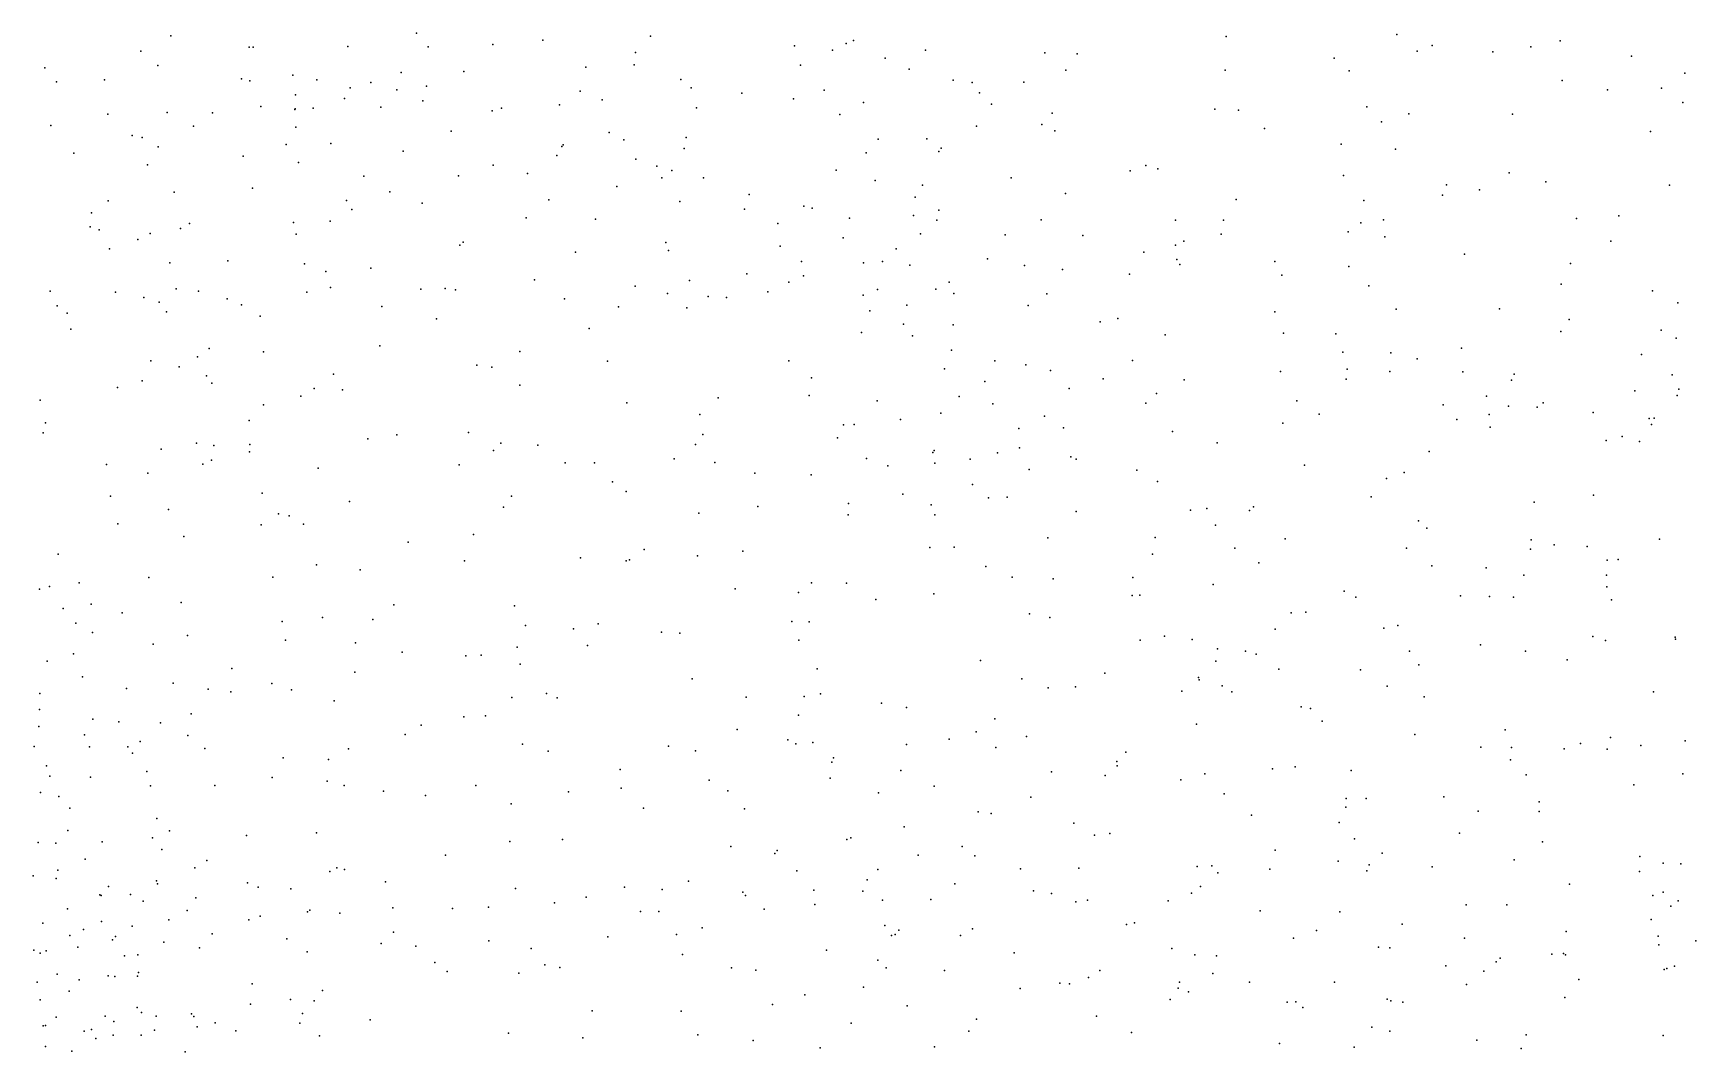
# Model space of a CAD drawing. Header units: metres. Extents: x -25 to 25, y -27.7 to 27.8.
# Drawn here: x 2.33 to 3.742, y -0.855 to 0.011 of the extents above; entities that cross this region are included whole.
import ezdxf

# ---------------------------------------------------------------- set-up
doc = ezdxf.new("R2010")
doc.units = ezdxf.units.M

msp = doc.modelspace()

# ---------------------------------------------------------------- linework, layer by layer
for p in [(2.4468, 0.0085, -14.0695), (2.6555, 0.0108, -13.6504), (2.7202, 0.0012, 17.124), (2.7627, 0.0048, -13.7567), (2.8541, 0.0084, -13.8262), (2.9765, 0.0001, -13.8866), (3.0203, 0.0021, -9.64), (3.0265, 0.0046, -3.6875), (3.3431, 0.008, -8.8571), (3.488, 0.0098, 19.2892), (3.5181, 0.0003, -13.9933), (3.6268, 0.0044, -8.995), (2.4214, -0.0045, 12.6945), (2.5134, -0.001, -3.1264), (2.5167, -0.0011, -8.7613), (2.597, -0.0004, 19.5672), (2.6652, -0.0008, 19.4776), (2.8415, -0.0056, 12.6457), (3.0087, -0.0036, -8.7527), (3.0536, -0.0104, 16.3805), (3.0877, -0.0035, -13.9246), (3.1892, -0.0059, -3.7918), (3.2165, -0.0067, -13.946), (3.435, -0.0103, -8.8935), (3.5053, -0.0043, -9.8398), (3.5696, -0.0049, -25.3224), (3.6019, -0.0007, -14.0065), (3.6873, -0.0088, 19.3496), (2.3398, -0.0185, 19.6554), (2.4358, -0.0167, 19.6403), (2.5069, -0.0279, 19.7836), (2.5505, -0.0248, 19.7032), (2.6423, -0.0225, -18.586), (2.6955, -0.0216, 19.5801), (2.7992, -0.018, 19.3894), (2.8402, -0.0161, -17.4319), (2.9816, -0.0162, -17.6617), (3.0738, -0.0197, -8.7789), (3.2069, -0.0207, 17.0361), (3.3424, -0.0205, 19.2912), (3.4476, -0.0211, 26.0196), (3.7327, -0.023, -6.7461), (2.3497, -0.0305, -8.6881), (2.3905, -0.0289, 19.7223), (2.514, -0.0296, 17.2468), (2.5526, -0.0415, -13.4894), (2.5709, -0.0287, -9.0798), (2.5992, -0.0355, 19.8324), (2.6167, -0.031, 17.1742), (2.6388, -0.0372, 19.7277), (2.664, -0.0341, -17.2981), (2.7945, -0.0384, -8.7292), (2.88, -0.0284, -19.0183), (2.8888, -0.0356, 19.3564), (2.9317, -0.0401, -13.8403), (3.0017, -0.0375, 15.3909), (3.1112, -0.0292, -17.8913), (3.1274, -0.031, -6.11), (3.1337, -0.0397, 14.3892), (3.1713, -0.0309, -5.5668), (3.6284, -0.0294, -13.8299), (3.6671, -0.0373, -14.0025), (3.7128, -0.0358, 17.2136), (2.4437, -0.0564, 19.8942), (2.5233, -0.0513, 19.981), (2.552, -0.054, 25.5049), (2.5524, -0.0535, 8.7743), (2.5677, -0.0528, 20.0523), (2.5942, -0.0447, -18.9668), (2.625, -0.052, 19.9513), (2.6608, -0.0466, -8.7399), (2.7198, -0.055, 19.8715), (2.7275, -0.0529, 19.7397), (2.7769, -0.0499, -18.7739), (2.813, -0.0459, 17.0826), (2.8933, -0.0526, -8.738), (2.9756, -0.045, 18.6075), (3.0352, -0.0481, -13.8885), (3.1438, -0.0494, -7.8012), (3.3334, -0.0536, -8.1893), (3.3536, -0.0546, -13.9549), (3.4626, -0.0517, -9.8109), (3.7309, -0.0479, -9.0524), (2.3448, -0.0677, -8.8248), (2.3933, -0.058, 25.4763), (2.4659, -0.0681, 12.3089), (2.4822, -0.0569, 7.9712), (2.5528, -0.069, -8.7696), (3.0151, -0.0582, 19.3272), (3.131, -0.0682, -8.8027), (3.1866, -0.0667, 25.7088), (3.1953, -0.0571, 12.4368), (3.3757, -0.0702, 17.0767), (3.4752, -0.0646, 17.1094), (3.4983, -0.0577, -8.9309), (3.5863, -0.0579, 17.1516), (2.4138, -0.0761, 17.3377), (2.4223, -0.0779, 20.0203), (2.5446, -0.0837, 8.9545), (2.5828, -0.083, 8.5773), (2.6848, -0.0723, 20.0337), (2.7799, -0.084, 20.0032), (2.8191, -0.0736, -13.7374), (2.8316, -0.0797, -3.6043), (2.8844, -0.0779, -13.7883), (3.0476, -0.0793, 25.5603), (3.089, -0.079, -19.0583), (3.1977, -0.072, 19.287), (3.4407, -0.0835, -8.8996), (3.7036, -0.0728, -21.4862), (2.3643, -0.091, -13.3575), (2.4361, -0.0858, -8.8068), (2.5082, -0.0937, 20.1623), (2.6442, -0.0894, -3.162), (2.7745, -0.093, 25.4351), (2.7789, -0.0853, 12.3735), (2.8417, -0.0961, 18.6907), (2.8829, -0.0871, 19.4343), (3.0375, -0.0908, 15.2233), (3.0991, -0.0896, 16.229), (3.1012, -0.0869, -13.9257), (3.4871, -0.0876, -9.3052), (2.4269, -0.1011, 20.1285), (2.5552, -0.099, 8.1618), (2.6107, -0.1106, 20.223), (2.691, -0.1104, 17.127), (2.7206, -0.1013, 20.1345), (2.7497, -0.1084, -13.6337), (2.8597, -0.1021, 19.76), (2.8637, -0.1119, 19.8942), (2.8724, -0.1059, 19.6536), (2.8993, -0.112, 17.041), (3.012, -0.1054, -8.7652), (3.1606, -0.112, -13.9111), (3.2615, -0.1061, -13.9308), (3.2748, -0.1016, -8.8403), (3.285, -0.1045, 19.3021), (3.4428, -0.11, -13.9548), (3.5836, -0.1079, -8.9804), (2.4496, -0.1242, -19.155), (2.516, -0.1209, 16.9458), (2.6329, -0.1238, -8.7657), (2.8257, -0.1194, -8.743), (2.9379, -0.1262, 19.5219), (3.0449, -0.1143, 17.0074), (3.0853, -0.1184, 14.7545), (3.2066, -0.1253, -8.8201), (3.527, -0.1267, -4.0991), (3.5304, -0.1181, -8.3615), (3.5584, -0.1221, -13.9678), (3.6147, -0.1153, -4.2265), (3.7196, -0.1182, -4.7243), (2.3935, -0.1317, -19.7565), (2.596, -0.1312, -13.4625), (2.6006, -0.139, 20.3177), (2.6601, -0.1337, -13.514), (2.7678, -0.1307, 20.2005), (2.879, -0.1321, 19.9788), (2.9341, -0.1388, 19.8278), (2.9845, -0.136, -13.8142), (2.9916, -0.1377, 19.453), (3.0791, -0.1285, 15.79), (3.099, -0.1395, 19.3869), (3.3515, -0.1305, -8.8652), (3.46, -0.1312, 13.9489), (2.3782, -0.1536, -13.3124), (2.3793, -0.1417, 20.2494), (2.4551, -0.155, 9.1817), (2.4627, -0.1509, -8.816), (2.5509, -0.15, -13.4118), (2.5822, -0.1489, -3.495), (2.7485, -0.1461, 20.2871), (2.8074, -0.1471, -13.653), (2.9622, -0.1508, 16.558), (3.0232, -0.1463, 12.7526), (3.0777, -0.1439, -13.8558), (3.0975, -0.148, 14.5622), (3.1859, -0.1478, 18.6279), (3.3001, -0.1481, -7.9073), (3.3409, -0.1479, 18.608), (3.4574, -0.1503, 17.0833), (3.4768, -0.1478, -8.9224), (3.6406, -0.1466, -6.6766), (3.6767, -0.1442, 17.146), (2.3858, -0.1561, 25.2602), (2.4186, -0.1643, 17.3238), (2.4292, -0.1594, 20.3404), (2.5532, -0.16, 18.9014), (2.6922, -0.1692, 18.8076), (2.695, -0.1668, -8.7632), (2.8671, -0.1669, -14.0234), (3.0178, -0.163, 19.5631), (3.0834, -0.1595, 15.0122), (3.1553, -0.1604, -3.1281), (3.2214, -0.1611, -13.9098), (3.3002, -0.1693, 17.0272), (3.3072, -0.1659, -7.4923), (3.339, -0.16, -3.0343), (3.4467, -0.1579, -6.8098), (3.4778, -0.1623, 19.2961), (3.6699, -0.1658, -4.379), (2.3947, -0.1723, 12.7885), (2.4951, -0.1826, 17.2585), (2.7906, -0.1753, 16.7222), (2.8694, -0.1739, -13.6924), (2.9643, -0.1701, 20.0082), (2.9825, -0.1832, -8.7677), (3.0513, -0.1832, 12.3963), (3.0628, -0.1725, -8.7927), (3.1404, -0.1808, -6.3494), (3.2732, -0.1753, -8.847), (3.3013, -0.1813, 12.507), (3.3845, -0.1832, 19.311), (3.5456, -0.1768, -8.9667), (2.446, -0.1842, -19.4397), (2.5604, -0.185, 20.4543), (2.5783, -0.1917, 8.4442), (2.6167, -0.1887, 17.1667), (2.9359, -0.1935, 17.0302), (2.9842, -0.1954, 18.7101), (3.035, -0.1843, 19.719), (3.0744, -0.1862, -9.6176), (3.1718, -0.1866, 17.0039), (3.2041, -0.1898, 12.6688), (3.2611, -0.1939, 14.1386), (3.3037, -0.1857, -9.7451), (3.3904, -0.1947, -13.9317), (3.4474, -0.1875, -4.8739), (3.6357, -0.1849, -2.9063), (2.3444, -0.2083, 17.0381), (2.3998, -0.2091, -18.1429), (2.4512, -0.2064, -17.5336), (2.4702, -0.2084, 9.0324), (2.5622, -0.2091, -13.3745), (2.5824, -0.2052, -8.7997), (2.6591, -0.2066, 12.783), (2.6797, -0.206, 20.4501), (2.6885, -0.2072, 25.2754), (2.7557, -0.1987, -13.5512), (2.8411, -0.2041, 25.3258), (2.8685, -0.2102, 12.4465), (2.8874, -0.1993, -3.1807), (2.9538, -0.2088, 20.1988), (2.9717, -0.2008, -13.7634), (3.0347, -0.2117, -13.8029), (3.047, -0.2068, 19.8543), (3.0966, -0.2065, -5.6653), (3.1078, -0.2006, 19.4688), (3.1118, -0.2102, 16.0893), (3.1908, -0.2107, -8.8249), (3.4642, -0.2039, -10.0083), (3.6277, -0.2023, -9.0218), (3.7053, -0.2079, -9.0587), (2.3503, -0.2208, -13.2628), (2.4237, -0.2138, -8.8359), (2.4369, -0.2177, 20.48), (2.4946, -0.2147, -8.819), (2.5069, -0.2199, -13.3317), (2.6259, -0.2213, 20.5186), (2.7811, -0.2149, 20.4361), (2.8269, -0.2215, -13.6112), (2.8851, -0.2225, 12.8135), (2.9033, -0.2129, 20.2886), (2.9187, -0.2138, -3.7038), (3.0405, -0.225, 20.0245), (3.072, -0.2202, 16.3476), (3.1751, -0.2205, -18.3348), (3.3846, -0.2258, -8.8936), (3.4876, -0.2237, -7.291), (3.5753, -0.2234, -8.1266), (3.7268, -0.2183, 17.1317), (2.3586, -0.2269, 17.3879), (2.443, -0.226, -3.5147), (2.5226, -0.2295, 25.1844), (2.6723, -0.2317, -8.7872), (3.0691, -0.2365, 17.0056), (3.1114, -0.2368, 19.6672), (3.2361, -0.2343, -13.8853), (3.251, -0.2315, -5.2033), (3.6346, -0.2325, -8.9546), (2.3618, -0.2407, 7.8796), (2.8021, -0.2401, -8.7715), (3.0335, -0.2434, 20.1291), (3.0768, -0.2463, -8.81), (3.2912, -0.2455, 19.3702), (3.3919, -0.2439, -13.958), (3.4364, -0.2446, -7.6542), (3.6275, -0.2427, -6.8936), (3.7127, -0.2414, 14.0261), (3.7255, -0.2482, 19.3451), (2.4297, -0.2674, 20.5552), (2.4694, -0.2641, -13.2868), (2.4793, -0.257, -17.2328), (2.5254, -0.2598, -14.1046), (2.6244, -0.2548, -3.173), (2.7432, -0.2597, -13.4868), (2.8178, -0.2678, 20.5012), (2.9717, -0.2676, -13.7163), (3.1099, -0.2585, -13.8188), (3.1466, -0.2676, 25.518), (3.2637, -0.2673, 17.0111), (3.4422, -0.2601, -8.9287), (3.483, -0.2606, 17.0696), (3.5053, -0.2658, -8.9654), (3.543, -0.2568, -4.1801), (3.6959, -0.2621, -4.8161), (2.4539, -0.2726, 17.3062), (2.4771, -0.2803, 8.8514), (2.585, -0.2788, 20.5973), (2.7066, -0.2713, 17.1292), (2.7194, -0.2728, -9.1638), (2.9909, -0.2819, -17.2857), (3.104, -0.2742, 19.9738), (3.1729, -0.2708, -18.656), (3.1938, -0.2756, 19.5805), (3.3892, -0.2767, 17.0361), (3.4458, -0.2745, -3.0118), (3.4821, -0.2766, -9.7349), (3.5443, -0.2769, -13.9218), (3.5878, -0.2787, 25.9565), (3.7219, -0.2795, -7.0463), (2.4016, -0.2901, 24.978), (2.4225, -0.2846, -18.4185), (2.4815, -0.2866, -8.833), (2.5686, -0.291, -13.3149), (2.5925, -0.2922, -8.8127), (2.7432, -0.2881, 12.5247), (3.1382, -0.2851, 19.835), (3.2097, -0.291, -6.5177), (3.2387, -0.2828, 19.4932), (3.2839, -0.2953, -13.8742), (3.3074, -0.2837, 13.9946), (3.445, -0.2832, 19.3357), (3.5855, -0.2839, -6.6051), (3.6902, -0.293, -21.2051), (3.7277, -0.2917, -5.0863), (2.3357, -0.3008, -8.6904), (2.5254, -0.305, 17.2492), (2.5572, -0.2976, 12.4936), (2.8341, -0.3033, -13.5522), (2.9117, -0.2989, 20.4469), (2.9889, -0.297, 16.4738), (3.0468, -0.3015, 20.2629), (3.1163, -0.2978, 14.3363), (3.145, -0.3041, 17.0035), (3.275, -0.3034, -8.8722), (3.4031, -0.3016, -13.9025), (3.5274, -0.3049, 19.3276), (3.5643, -0.2976, -7.814), (3.5829, -0.306, -7.472), (3.6072, -0.3068, -10.6326), (3.6125, -0.3033, -13.9195), (3.7261, -0.2969, -6.248), (2.3404, -0.3203, -13.1963), (2.5132, -0.3181, 8.6159), (2.896, -0.3131, -9.3888), (3.0182, -0.3219, -3.1714), (3.0271, -0.3217, 15.3181), (3.0666, -0.3173, 12.5257), (3.1009, -0.312, 20.1466), (3.1889, -0.3144, 19.761), (3.2049, -0.3243, -13.834), (3.3912, -0.3206, 25.7671), (3.422, -0.3127, -9.7636), (3.5392, -0.3173, 18.7461), (3.5666, -0.3132, -9.018), (3.5673, -0.3239, -4.7473), (3.6548, -0.3115, -13.9701), (3.7025, -0.3164, -13.9143), (3.7045, -0.3215, -9.6757), (3.7068, -0.3161, -9.09), (2.3382, -0.3286, -8.8726), (2.4686, -0.3376, -18.8465), (2.5138, -0.3387, 8.3958), (2.6142, -0.3339, 17.1912), (2.6388, -0.3304, -13.3403), (2.6995, -0.3283, -8.8056), (2.7271, -0.3374, 16.7315), (2.8925, -0.3385, 20.5294), (2.8987, -0.3302, -8.8027), (3.0129, -0.333, -13.7029), (3.167, -0.325, 19.9315), (3.2975, -0.3276, -18.9141), (3.3354, -0.3371, 19.4307), (3.666, -0.3352, -4.5611), (3.6796, -0.3319, 19.3326), (3.6941, -0.3361, 17.1025), (2.4385, -0.3425, -8.8512), (2.4814, -0.3519, -13.2402), (2.4833, -0.3394, -3.1483), (2.5135, -0.3448, 16.8915), (2.7209, -0.3437, 20.6426), (2.7585, -0.3392, -17.176), (2.8743, -0.3507, 12.9017), (3.0376, -0.3504, 20.3692), (3.094, -0.3453, 14.5141), (3.095, -0.3436, -13.7581), (3.1258, -0.3511, -5.4996), (3.1488, -0.3457, -3.8842), (3.1675, -0.3414, 12.6691), (3.2112, -0.3491, -9.6171), (3.2157, -0.351, -8.8556), (3.5156, -0.3445, -9.2715), (2.392, -0.3555, 17.3687), (2.4271, -0.363, 8.0454), (2.474, -0.3554, -3.6144), (2.5718, -0.3586, 12.898), (2.6918, -0.3558, -3.6697), (2.7816, -0.3542, -3.1842), (2.8065, -0.3542, 17.0954), (2.9089, -0.3538, -13.5889), (2.9428, -0.3629, 25.2973), (2.9907, -0.3643, 20.4599), (3.0559, -0.3567, 15.764), (3.0958, -0.3545, 16.0081), (3.1758, -0.3597, 20.0407), (3.2674, -0.3604, 17.0118), (3.4097, -0.3561, 19.3843), (3.4942, -0.3623, -13.8925), (2.5244, -0.38, -19.7424), (2.822, -0.3702, 20.6163), (2.8335, -0.3784, -13.4827), (3.0686, -0.3809, 16.278), (3.1278, -0.3725, 20.2122), (3.2848, -0.3699, 19.6093), (3.4792, -0.3675, -8.9796), (2.3956, -0.3825, 19.3345), (2.4448, -0.3939, 12.5385), (2.5986, -0.3869, -13.2698), (2.7292, -0.3918, -13.3628), (2.7362, -0.3824, 17.1339), (2.9453, -0.3914, -8.8161), (3.0225, -0.3888, -8.8264), (3.0925, -0.3899, 14.8505), (3.1414, -0.384, -14.0433), (3.1572, -0.3832, -3.146), (3.3129, -0.3943, -18.5589), (3.3266, -0.3929, -4.0078), (3.3629, -0.3946, 18.783), (3.3664, -0.3916, -13.8515), (3.4662, -0.383, -17.7693), (3.6048, -0.3875, -13.8853), (3.6552, -0.3815, -9.0844), (2.4018, -0.406, -8.8754), (2.5234, -0.4069, -8.8474), (2.5382, -0.3974, -13.2291), (2.5472, -0.3993, 19.1664), (2.5594, -0.4063, -19.2039), (2.8953, -0.3969, -13.5334), (3.0222, -0.3983, -13.6551), (3.0958, -0.3984, -13.714), (3.2157, -0.3956, 19.9698), (3.3341, -0.4071, -6.659), (3.5065, -0.4035, 19.376), (2.4579, -0.4167, -13.1762), (2.6483, -0.4215, 20.7261), (2.7039, -0.4151, -8.8245), (3.1917, -0.418, -13.7706), (3.2829, -0.4176, 19.7421), (3.3933, -0.4187, 17.0381), (3.5136, -0.4097, -4.237), (3.6022, -0.4196, -19.2045), (3.7113, -0.4191, 18.8833), (2.3512, -0.4319, 17.4057), (2.6963, -0.4373, -13.2838), (2.7947, -0.4348, 20.6939), (2.8335, -0.4373, -14.0993), (2.8364, -0.4365, -8.8268), (2.8487, -0.4279, -13.4344), (2.8942, -0.4332, 20.6126), (2.9326, -0.4292, -3.8055), (3.0914, -0.4262, 25.4411), (3.1122, -0.4259, 17.0271), (3.2806, -0.4319, -13.7904), (3.3504, -0.4266, 19.5493), (3.4964, -0.4268, -10.4612), (3.6016, -0.4274, 14.0058), (3.6217, -0.4239, 25.8345), (3.6499, -0.4253, -4.7736), (3.6669, -0.4369, -6.3488), (3.6761, -0.4363, -8.9905), (2.4282, -0.4515, 17.3658), (2.5335, -0.4512, -13.1775), (2.5705, -0.4409, 20.7577), (2.6075, -0.445, -8.8931), (3.1391, -0.4423, 20.3016), (3.1615, -0.4513, 18.8321), (3.264, -0.4517, -8.911), (3.3709, -0.4391, -8.9539), (3.5177, -0.4418, 17.07), (3.564, -0.4433, -13.8388), (3.5959, -0.4495, 22.1656), (3.6662, -0.4495, -10.7801), (2.3353, -0.4616, -3.069), (2.3436, -0.4592, -3.6668), (2.3689, -0.456, 19.4818), (2.9261, -0.4611, 12.7935), (2.9799, -0.4644, -5.9312), (2.9909, -0.4562, 16.389), (3.0208, -0.4563, -6.2392), (3.0947, -0.4656, -8.8702), (3.1963, -0.4526, -8.8842), (3.3321, -0.4574, 19.6606), (3.4435, -0.4633, -18.3776), (3.6666, -0.4596, -9.1345), (2.3552, -0.4779, -8.8857), (2.3791, -0.4743, 8.6497), (2.4555, -0.4729, -8.8842), (2.6362, -0.4749, -13.2033), (2.7386, -0.4756, 20.7486), (3.0457, -0.4704, -13.6011), (3.2632, -0.4669, 19.9955), (3.2699, -0.4665, 25.5749), (3.4533, -0.4683, 19.4705), (3.5423, -0.4673, 18.8761), (3.5667, -0.4677, -3.0135), (3.5873, -0.4684, -9.0884), (3.6703, -0.4705, -13.821), (2.3662, -0.4904, 8.3934), (2.4053, -0.4817, -8.6984), (2.5413, -0.4891, -18.9827), (2.5757, -0.4857, -14.1654), (2.6182, -0.4873, -3.1457), (2.748, -0.4925, 17.1549), (2.8097, -0.491, 12.9217), (2.9743, -0.489, 15.3536), (2.9889, -0.4892, -13.5346), (3.1761, -0.4825, -13.7009), (3.1934, -0.4855, -9.491), (3.3984, -0.4815, -9.9673), (3.4107, -0.4811, -10.2152), (3.4889, -0.4924, -18.8974), (2.3803, -0.4982, 24.8115), (2.4317, -0.5082, 12.9958), (2.4608, -0.5009, -17.7187), (2.5441, -0.5048, -13.1327), (2.6036, -0.5072, 12.666), (2.7888, -0.4951, -13.301), (2.8634, -0.4981, 17.1134), (2.8792, -0.499, -13.3748), (2.9803, -0.5047, -17.2596), (3.2701, -0.5047, 17.0379), (3.2908, -0.5014, -17.3923), (3.3143, -0.5043, -13.7464), (3.3849, -0.4956, -13.7779), (3.4771, -0.4947, -9.5731), (3.6545, -0.5018, 19.4089), (3.6654, -0.5051, -5.0139), (3.7244, -0.5023, 14.0978), (3.7249, -0.504, -9.2018), (2.3642, -0.5164, 17.4064), (2.6433, -0.515, 16.717), (2.6972, -0.5181, 19.1249), (2.7103, -0.5175, -8.8532), (2.7408, -0.5109, 12.7533), (2.8008, -0.5094, -3.7788), (3.1346, -0.5221, 20.4231), (3.3358, -0.5121, -8.9749), (3.3596, -0.5142, 17.0447), (3.3687, -0.5167, 22.1919), (3.4988, -0.5142, -9.0611), (3.5593, -0.5087, -4.4691), (3.5973, -0.5143, -6.7771), (3.6327, -0.5215, -9.145), (2.3416, -0.5226, -11.3845), (2.3716, -0.5359, -13.0158), (2.4987, -0.5289, -8.8919), (2.603, -0.5321, -8.8733), (2.7435, -0.5253, -13.2266), (2.9957, -0.5291, 17.0831), (3.2402, -0.5329, 20.1985), (3.3344, -0.5226, 19.8626), (3.3879, -0.5295, -4.1634), (3.4572, -0.5299, 19.5516), (3.5067, -0.5258, -6.8458), (2.3356, -0.5501, -11.5271), (2.4092, -0.5458, 20.8042), (2.4487, -0.5414, 16.8239), (2.4785, -0.5465, -3.0991), (2.4977, -0.5487, -13.0649), (2.5325, -0.5416, 20.8282), (2.5492, -0.5469, -19.8992), (2.7659, -0.55, 16.6101), (2.8895, -0.5376, -8.8583), (2.9986, -0.5503, 18.9605), (3.1695, -0.5378, 13.9259), (3.192, -0.5454, -8.9199), (3.2153, -0.5446, -6.5405), (3.3054, -0.5482, 20.0594), (3.3197, -0.5366, 19.9686), (3.3202, -0.5384, 13.8748), (3.3397, -0.5435, 22.0372), (3.3479, -0.5486, 18.9193), (3.4799, -0.544, -4.8471), (3.7062, -0.5486, -5.1829), (2.3352, -0.5638, -10.387), (2.5855, -0.5563, -17.418), (2.7365, -0.5534, 25.1027), (2.775, -0.5539, -3.1505), (2.9354, -0.5533, -13.3663), (2.9847, -0.5526, -8.868), (3.0503, -0.5584, 15.0254), (3.0716, -0.5621, -3.9324), (3.4068, -0.5614, 19.6691), (3.4147, -0.5629, -3.0642), (3.5112, -0.5529, -13.7496), (2.3347, -0.5783, -10.2809), (2.3804, -0.5719, -11.286), (2.4026, -0.5742, -11.3794), (2.438, -0.5751, -8.8934), (2.4639, -0.5675, -3.7102), (2.6595, -0.577, 19.2726), (2.6956, -0.57, -19.5831), (2.7141, -0.569, -13.1603), (2.9799, -0.5686, -9.2172), (3.1466, -0.5716, 17.0658), (3.3179, -0.5762, -9.0012), (3.4246, -0.5735, -13.7244), (2.3735, -0.5852, -12.9628), (2.4207, -0.5909, -20.7689), (2.4612, -0.5857, -18.6155), (2.6457, -0.5851, -8.8267), (2.9277, -0.5806, 17.1146), (2.9707, -0.5895, -14.1667), (2.9776, -0.593, 15.8163), (2.9921, -0.5918, 20.6711), (3.1079, -0.589, -13.5313), (3.1308, -0.5827, 20.5), (3.1735, -0.5868, -13.594), (3.5035, -0.5851, -9.1027), (3.58, -0.5809, 14.0049), (3.644, -0.5927, -9.4581), (3.6695, -0.5876, 19.4657), (3.7329, -0.5904, 17.1032), (2.3307, -0.5951, -10.6328), (2.3776, -0.5955, -28.1469), (2.4102, -0.5954, -11.4555), (2.4141, -0.6009, 17.387), (2.4755, -0.597, -12.9986), (2.5421, -0.6047, -21.7055), (2.5808, -0.6061, -21.4711), (2.5978, -0.5971, 12.9452), (2.7454, -0.5931, -8.8761), (2.7672, -0.5991, 20.8197), (2.8696, -0.5948, 25.2504), (2.8925, -0.5989, 15.4788), (3.0096, -0.6047, 16.0825), (3.0715, -0.5936, 14.5191), (3.1475, -0.5959, 18.9704), (3.2578, -0.5999, -14.1666), (3.5595, -0.5958, -9.2946), (3.5847, -0.6064, -4.8629), (3.5855, -0.5959, -6.5827), (3.6301, -0.5972, -13.7186), (3.6667, -0.5975, 25.7036), (3.6954, -0.5943, -9.2398), (2.3412, -0.6117, -11.0997), (2.3441, -0.6204, -10.5202), (2.3784, -0.6211, -11.2135), (2.4263, -0.6163, -11.5939), (2.8283, -0.6147, 17.1539), (3.0083, -0.6086, -3.1264), (3.0668, -0.6156, -13.4355), (3.1949, -0.6167, -8.9623), (3.2404, -0.6198, 17.0737), (3.2503, -0.6079, -5.0966), (3.2507, -0.6117, 20.2582), (3.3251, -0.6185, -9.4272), (3.3825, -0.6141, -13.6655), (3.4017, -0.6123, 19.7528), (3.4494, -0.6156, 21.9399), (3.598, -0.6191, 17.1007), (3.731, -0.6183, -13.6907), (2.336, -0.6343, -12.8815), (2.4294, -0.6286, -12.9353), (2.484, -0.6283, 12.7491), (2.5328, -0.6214, 20.8598), (2.5796, -0.6245, -21.0823), (2.594, -0.6282, -13.0175), (2.6273, -0.6332, -8.9248), (2.7058, -0.6284, -13.0843), (2.7844, -0.6338, -13.1319), (2.8293, -0.6305, -8.9547), (2.9039, -0.6237, 20.7443), (2.92, -0.6328, 19.086), (3.0068, -0.6222, -13.349), (3.0479, -0.6344, 20.6245), (3.0951, -0.6288, -8.9428), (3.3046, -0.6235, -13.6168), (3.3414, -0.6354, -9.0611), (3.6894, -0.6278, -6.331), (2.3515, -0.6375, -10.3382), (2.3609, -0.6475, -20.5716), (2.6632, -0.6369, 17.2572), (2.7358, -0.6439, -3.8178), (2.8483, -0.6476, -8.9195), (2.934, -0.648, -13.23), (3.1771, -0.6383, 20.4406), (3.4449, -0.6468, -9.1223), (3.4451, -0.6392, 17.088), (3.4621, -0.6392, 19.6563), (3.5281, -0.638, 19.5859), (3.609, -0.6421, -3.0665), (2.4349, -0.6562, -11.5359), (3.0697, -0.6635, -13.3454), (3.1326, -0.6508, -17.3197), (3.1435, -0.6521, -13.4665), (3.2138, -0.6602, -13.5292), (3.3647, -0.6536, 19.9562), (3.439, -0.6597, -4.367), (3.5571, -0.65, -13.6502), (3.6089, -0.6504, 19.1015), (2.3341, -0.6768, -10.9985), (2.349, -0.6774, -10.4628), (2.3592, -0.6666, -11.1504), (2.3884, -0.6761, -11.7127), (2.4311, -0.6728, -12.8786), (2.4455, -0.6667, -27.9587), (2.5111, -0.6708, 24.9464), (2.5704, -0.6686, -12.9542), (2.7347, -0.676, 20.8555), (2.7795, -0.6741, -13.0656), (3.0209, -0.6742, 14.2217), (3.0244, -0.6728, -13.272), (3.2313, -0.6704, 22.0194), (3.2444, -0.6692, -9.0308), (3.4521, -0.6736, -9.6064), (3.5413, -0.6687, -10.6263), (3.6119, -0.6762, 19.5404), (2.374, -0.691, -10.1749), (2.4391, -0.6828, -11.3254), (2.4772, -0.6919, -18.1529), (2.68, -0.6876, -8.9593), (2.9224, -0.6802, -13.1609), (2.9598, -0.6861, 17.1318), (2.9619, -0.6835, -8.9522), (3.0815, -0.6876, -5.4337), (3.1189, -0.6801, -9.2079), (3.1297, -0.6881, 20.5524), (3.3847, -0.6832, -9.1231), (3.4757, -0.6858, -9.1746), (3.5878, -0.6914, -9.2473), (3.6945, -0.6886, -9.3284), (2.3299, -0.705, -10.6947), (2.3507, -0.7001, -10.0978), (2.4671, -0.6982, 20.8707), (2.5818, -0.7015, -8.9817), (2.5879, -0.6982, -3.7918), (2.5944, -0.6997, -17.7768), (2.9785, -0.7008, 15.0933), (3.0473, -0.6996, 14.0316), (3.1684, -0.6992, -13.3989), (3.2181, -0.6984, -13.4538), (3.3184, -0.6971, 25.5616), (3.3309, -0.6965, 20.1333), (3.336, -0.7024, 22.3228), (3.3801, -0.6994, -13.5624), (3.4383, -0.6927, 19.7506), (3.4626, -0.7009, -13.5789), (3.4646, -0.6957, 25.6125), (3.5181, -0.6973, -9.3244), (3.6942, -0.7014, 19.5627), (3.7143, -0.6942, -5.2413), (3.7293, -0.6948, 14.0892), (2.3495, -0.7074, -10.5353), (2.3937, -0.7142, -12.7719), (2.4346, -0.7094, -8.9118), (2.4354, -0.7118, 17.3724), (2.5118, -0.7111, -22.0857), (2.5208, -0.7147, -11.61), (2.5486, -0.716, 20.8927), (2.6291, -0.7102, 25.0497), (2.7396, -0.7159, -19.2014), (2.832, -0.7148, 20.8265), (2.8641, -0.7166, -13.0552), (2.8866, -0.7096, 16.2678), (2.9327, -0.7188, -13.0973), (2.9929, -0.7171, 20.7207), (3.0345, -0.718, -9.004), (3.0381, -0.7083, -3.9896), (3.1126, -0.7117, -13.3007), (3.1796, -0.7179, 13.8927), (3.1947, -0.7201, -9.0432), (3.3137, -0.7198, -13.4903), (3.3213, -0.7141, -3.0367), (3.6349, -0.712, -18.2107), (3.7142, -0.7188, -9.2137), (2.3589, -0.7331, -27.4627), (2.3864, -0.7211, -11.1901), (2.3877, -0.7218, -10.254), (2.4125, -0.7208, 19.9133), (2.4232, -0.7267, -11.7572), (2.468, -0.7236, -11.6933), (2.5647, -0.7342, 17.3172), (2.6354, -0.7321, 20.8906), (2.6861, -0.7328, -12.9245), (2.7167, -0.7318, -8.7538), (2.7726, -0.7279, -8.9789), (2.7995, -0.7232, 17.1952), (2.9349, -0.7218, 25.3308), (2.9506, -0.7333, 19.2695), (2.9939, -0.7294, -5.8216), (3.0513, -0.7256, 14.8435), (3.0924, -0.7252, -6.3288), (3.2154, -0.7272, -4.1616), (3.2255, -0.7257, 22.1731), (3.294, -0.7262, 17.1023), (3.5469, -0.7296, 17.1169), (3.5814, -0.7298, -13.5656), (3.7056, -0.7218, 21.8628), (3.7208, -0.7309, -13.5694), (3.7271, -0.7264, -13.5876), (2.3381, -0.7453, -28.4852), (2.388, -0.7439, -24.535), (2.4138, -0.7478, 16.6692), (2.445, -0.7425, -11.2892), (2.4607, -0.7346, -27.7355), (2.5131, -0.7425, -8.9918), (2.5227, -0.7394, -11.5408), (2.5629, -0.7356, -8.6683), (2.5904, -0.7368, -12.8665), (2.8456, -0.7352, -8.9875), (2.8612, -0.7354, 15.7604), (3.0531, -0.7471, -13.1634), (3.2585, -0.7463, 19.1923), (3.2652, -0.7449, -13.3952), (3.3719, -0.7348, 20.0435), (3.4396, -0.7356, 17.1079), (3.4926, -0.7461, -9.2387), (3.7041, -0.742, -10.879), (2.361, -0.7556, 17.3942), (2.3727, -0.7507, 24.8983), (2.3972, -0.7595, -11.8952), (2.3999, -0.7567, 12.8412), (2.4409, -0.7615, -11.8285), (2.4819, -0.7542, -11.415), (2.5454, -0.7586, -12.7769), (2.6253, -0.7625, 16.5262), (2.6359, -0.753, 19.7105), (2.7169, -0.7603, 17.2482), (2.8179, -0.7568, 15.4574), (2.8762, -0.755, 19.4044), (2.8982, -0.7492, -3.9275), (3.0588, -0.7557, 17.1302), (3.0619, -0.7549, 14.6686), (3.065, -0.7512, 20.6543), (3.1175, -0.7558, -13.2169), (3.1276, -0.75, -9.0486), (3.4003, -0.7579, -10.2991), (3.42, -0.7514, 19.846), (3.5455, -0.758, 22.5157), (3.6319, -0.7524, -5.0655), (3.71, -0.7562, 17.133), (3.742, -0.7604, -8.939), (2.3305, -0.7683, -8.8973), (2.3357, -0.7708, -10.938), (2.3408, -0.7688, -10.6495), (2.3678, -0.7656, -10.0023), (2.4074, -0.7729, -10.1918), (2.4186, -0.7722, -12.6503), (2.4711, -0.7662, -12.709), (2.5626, -0.7697, -9.0421), (2.655, -0.7648, -12.8507), (2.7528, -0.7667, -17.5028), (2.8813, -0.772, -12.9784), (3.0038, -0.7681, -13.0662), (3.1631, -0.7705, -3.0334), (3.2971, -0.7668, 20.3197), (3.3164, -0.7721, -9.1587), (3.3349, -0.7729, -13.3939), (3.4725, -0.7657, -3.0427), (3.4821, -0.7663, -9.1514), (3.5758, -0.775, -9.3254), (3.6198, -0.7715, -9.0645), (3.6298, -0.7711, -13.5262), (3.6315, -0.7721, -18.0031), (3.7107, -0.7637, -9.4221), (2.3501, -0.7885, -12.4896), (2.3935, -0.7901, 13.0582), (2.3992, -0.7907, -11.9815), (2.4184, -0.7903, -10.1131), (2.4192, -0.7871, -12.5819), (2.6709, -0.7786, -14.2646), (2.6814, -0.7863, -9.0397), (2.7423, -0.7877, -19.7827), (2.7645, -0.7806, 25.1756), (2.7771, -0.7828, -12.8934), (2.9229, -0.7831, -9.0305), (2.9437, -0.7853, 20.7784), (3.0474, -0.7767, 14.5009), (3.0544, -0.7832, -9.0558), (3.1039, -0.7854, -13.1188), (3.2359, -0.7854, -13.2712), (3.3317, -0.7881, 20.2345), (3.5296, -0.7814, 19.3155), (3.5621, -0.7859, -13.1869), (3.5726, -0.7782, 19.6524), (3.7152, -0.7845, 22.7208), (3.7173, -0.7838, -13.5113), (3.724, -0.7817, -6.8056), (2.3332, -0.7953, -12.3816), (2.3605, -0.8031, -10.5119), (2.3689, -0.7934, -9.9287), (2.5159, -0.7969, -11.8047), (2.5757, -0.8024, 19.9159), (3.035, -0.7997, 19.4312), (3.1682, -0.8007, -13.1541), (3.202, -0.7962, -9.1111), (3.2102, -0.7969, -6.513), (3.2262, -0.7914, 20.4479), (3.3023, -0.8006, -13.3038), (3.3035, -0.7953, -4.9532), (3.3112, -0.8035, 19.3266), (3.363, -0.7953, 20.1351), (3.4351, -0.7954, -14.2267), (3.5474, -0.7975, -13.4554), (3.6428, -0.7932, -9.3945), (2.3359, -0.8104, -10.8068), (2.4181, -0.8168, -10.2518), (2.5143, -0.8141, -11.3822), (2.5483, -0.8102, -11.4763), (2.5684, -0.8113, 20.9155), (2.9579, -0.8143, -3.0198), (2.9853, -0.8062, 14.9629), (3.0722, -0.8154, -13.0505), (3.2957, -0.81, 17.1271), (3.3949, -0.8125, 20.0115), (3.4023, -0.8122, -13.3741), (3.4083, -0.8169, -9.26), (3.4798, -0.8098, -13.4098), (3.4829, -0.8111, -9.3014), (3.4933, -0.8123, 17.1402), (3.6309, -0.8083, 25.6148), (2.3384, -0.8326, -23.8378), (2.3404, -0.8321, -10.881), (2.3493, -0.825, -25.08), (2.3911, -0.8243, -2.952), (2.3984, -0.8289, -11.1695), (2.4218, -0.8212, -9.9922), (2.4342, -0.8244, 17.3499), (2.4644, -0.8224, -11.2929), (2.4664, -0.8245, -12.5431), (2.4843, -0.8299, -11.9083), (2.5562, -0.8302, -11.7426), (2.5586, -0.8219, -28.1594), (2.6162, -0.8273, -12.7078), (2.8046, -0.8198, -9.066), (2.8803, -0.8201, 17.1876), (3.0245, -0.8303, 25.4053), (3.1312, -0.8269, -9.1229), (3.2329, -0.8244, -13.187), (2.3732, -0.8369, -9.8236), (2.3794, -0.8355, -12.281), (2.383, -0.8432, -12.1852), (2.3978, -0.8403, -10.3729), (2.4216, -0.8404, -12.0464), (2.433, -0.8361, -12.4809), (2.4691, -0.8333, -18.5514), (2.5019, -0.8367, -9.1033), (2.573, -0.8409, -11.648), (2.7336, -0.8388, -12.7958), (2.7966, -0.8427, 15.8944), (2.8945, -0.8401, 15.1175), (2.9414, -0.845, 19.6352), (3.1245, -0.8369, 17.1413), (3.2628, -0.8381, -8.9031), (3.467, -0.8337, 19.8231), (3.4821, -0.837, -4.778), (3.556, -0.8446, -13.3921), (3.598, -0.8402, -8.7322), (3.7142, -0.8406, -13.4322), (2.3404, -0.8501, -22.4511), (2.3627, -0.8541, -14.3512), (2.4588, -0.8545, 16.5259), (2.9982, -0.8513, -9.1166), (3.0955, -0.8502, 13.9989), (3.3884, -0.8474, -13.3061), (3.4519, -0.8507, 21.7452), (3.5938, -0.8518, -9.4268)]:
    msp.add_point(p)

doc.saveas('drawing.dxf')
